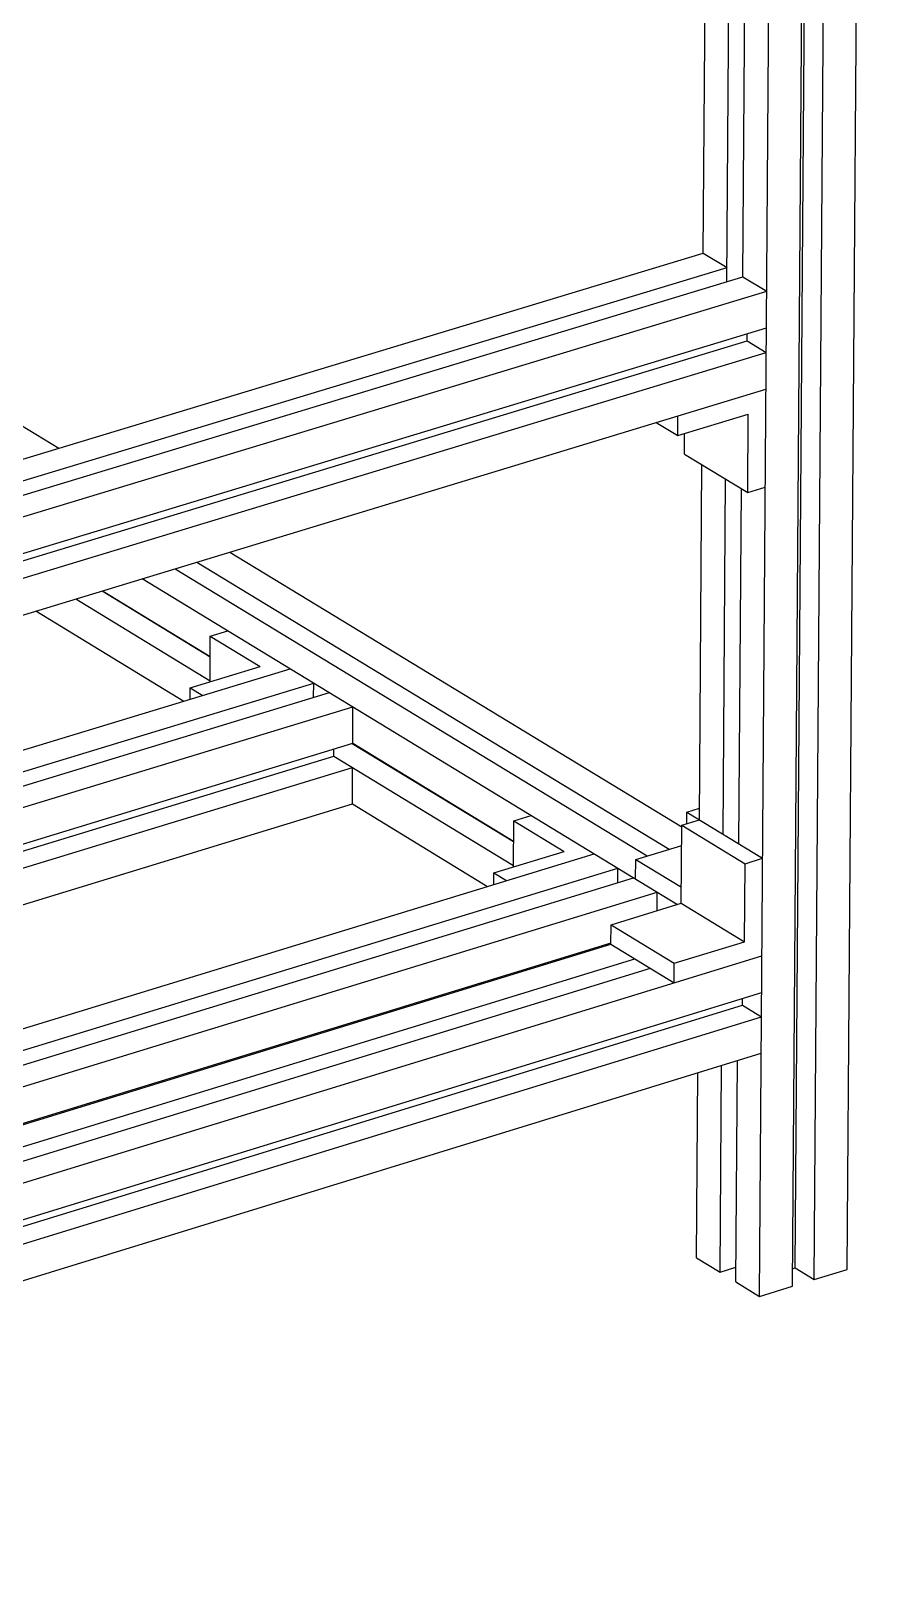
# Model space of a CAD drawing. Header units: millimetres. Extents: x -320 to 323, y -425 to 415.
# Drawn here: x 167.8 to 322.8, y -374.6 to -87.6 of the extents above; entities that cross this region are included whole.
import ezdxf

# ---------------------------------------------------------------- set-up
doc = ezdxf.new("R2010")
doc.units = ezdxf.units.MM
doc.layers.add('VISIBLE', color=7, linetype='Continuous')

msp = doc.modelspace()

# ---------------------------------------------------------------- linework, layer by layer
at = {"layer": 'VISIBLE'}
for p, q in [((309.02, -316.01), (313.12, 248.41)), ((318.59, -316.28), (322.81, 248.16)), ((308.48, -319.41), (312.57, 245.17)), ((312.52, -318.16), (316.67, 246.37)), ((302.41, -321.28), (306.42, 243.38)), ((292.02, -128.58), (292.71, -27.19)), ((296.39, -133.87), (297.11, -29.8)), ((299.33, -132.98), (300.04, -31.54)), ((54.66, -92.79), (172.94, -164.64)), ((-16.54, -222.02), (292.02, -128.58)), ((292.02, -128.58), (296.41, -131.22)), ((-16.54, -226.02), (296.41, -131.22)), ((-16.54, -228.69), (299.33, -132.98)), ((299.33, -132.98), (303.73, -135.61)), ((-16.54, -232.7), (303.73, -135.61)), ((-16.54, -239.54), (303.68, -142.4)), ((300.13, -144.81), (300.14, -143.48)), ((303.68, -142.4), (303.68, -142.4)), ((-16.54, -240.89), (300.13, -144.81)), ((300.13, -144.81), (303.65, -146.93)), ((-16.54, -244.1), (303.65, -146.93)), ((-16.53, -250.94), (303.6, -153.71)), ((303.6, -153.71), (303.6, -153.71)), ((283.33, -159.87), (287.32, -162.27)), ((287.32, -162.27), (300.32, -158.32)), ((287.32, -162.27), (287.34, -158.65)), ((287.34, -158.65), (287.34, -158.65)), ((300.22, -172.78), (300.32, -158.32)), ((300.32, -158.32), (300.32, -158.32)), ((288.52, -165.73), (288.55, -161.89)), ((288.52, -165.73), (300.22, -172.78)), ((288.52, -165.73), (288.52, -165.73)), ((291.3, -233.27), (291.75, -167.67)), ((295.68, -235.93), (296.13, -170.32)), ((298.6, -237.7), (299.06, -172.08)), ((300.22, -172.78), (303.47, -171.79)), ((303.47, -171.79), (303.47, -171.79)), ((198.45, -185.65), (285.71, -238.69)), ((204.5, -183.81), (288.06, -234.57)), ((188.35, -188.71), (287.25, -248.88)), ((194.41, -186.87), (281.67, -239.93)), ((180.91, -190.97), (200.9, -203.14)), ((180.98, -190.95), (200.9, -203.08)), ((168.71, -194.68), (196.04, -211.34)), ((176.07, -192.45), (200.88, -207.56)), ((200.88, -207.75), (200.92, -199.31)), ((200.92, -199.31), (204.15, -198.32)), ((200.92, -199.31), (210.15, -204.93)), ((204.15, -198.32), (204.15, -198.32)), ((-16.52, -276.06), (215.7, -205.35)), ((197.21, -208.87), (210.15, -204.93)), ((210.15, -204.93), (210.15, -204.93)), ((215.7, -205.35), (215.7, -205.35)), ((-16.52, -280.05), (220.03, -207.99)), ((197.2, -210.98), (197.21, -208.87)), ((197.21, -208.87), (199.52, -210.27)), ((220.02, -210.63), (220.03, -207.99)), ((-16.52, -282.71), (222.92, -209.74)), ((199.52, -210.27), (199.52, -210.27)), ((222.92, -209.74), (222.92, -209.74)), ((-16.52, -286.7), (227.26, -212.38)), ((227.23, -219.11), (227.26, -212.38)), ((-16.52, -293.47), (227.23, -219.11)), ((223.73, -221.48), (223.74, -220.17)), ((227.16, -219.13), (256.96, -237.27)), ((227.23, -219.11), (256.96, -237.21)), ((-16.52, -294.78), (223.73, -221.48)), ((-16.52, -297.98), (227.2, -223.59)), ((223.73, -221.48), (256.94, -241.7)), ((227.17, -230.31), (227.2, -223.59)), ((-16.51, -304.74), (227.17, -230.31)), ((227.17, -230.31), (252.16, -245.54)), ((256.99, -233.43), (260.22, -232.44)), ((260.22, -232.44), (260.22, -232.44)), ((288.95, -233.99), (288.97, -231.85)), ((288.97, -231.85), (291.32, -231.13)), ((288.97, -231.85), (302.98, -240.36)), ((256.93, -241.95), (256.99, -233.43)), ((256.99, -233.43), (266.29, -239.09)), ((287.96, -248.66), (288.06, -234.26)), ((288.06, -234.26), (291.3, -233.27)), ((288.06, -234.26), (299.74, -241.36)), ((279.54, -240.58), (288.03, -237.98)), ((-16.5, -327.8), (271.86, -239.51)), ((253.33, -243.06), (266.29, -239.09)), ((266.29, -239.09), (266.29, -239.09)), ((271.86, -239.51), (271.86, -239.51)), ((279.52, -244.17), (279.54, -240.58)), ((279.54, -240.58), (287.98, -245.71)), ((299.74, -241.36), (302.98, -240.36)), ((-16.5, -331.83), (276.22, -242.17)), ((-16.5, -334.52), (279.13, -243.94)), ((253.31, -245.19), (253.33, -243.06)), ((253.33, -243.06), (255.65, -244.47)), ((276.2, -244.84), (276.22, -242.17)), ((279.13, -243.94), (279.13, -243.94)), ((299.64, -255.77), (299.74, -241.36)), ((-13.19, -337.54), (283.5, -246.6)), ((255.65, -244.47), (255.65, -244.47)), ((279.52, -244.17), (279.52, -244.17)), ((283.48, -250.04), (283.5, -246.6)), ((274.99, -252.64), (287.96, -248.66)), ((287.96, -248.66), (299.64, -255.77)), ((274.96, -256.24), (274.99, -252.64)), ((274.99, -252.64), (286.66, -259.75)), ((-7.95, -342.72), (274.97, -255.95)), ((-7.63, -342.92), (274.96, -256.24)), ((274.96, -256.24), (286.64, -263.35)), ((286.66, -259.75), (299.64, -255.77)), ((-16.49, -356.43), (302.86, -258.37)), ((-3.3, -345.64), (279.34, -258.91)), ((-0.41, -347.45), (282.26, -260.68)), ((286.64, -263.35), (286.66, -259.75)), ((302.86, -258.37), (302.86, -258.37)), ((-16.49, -363.24), (302.81, -265.12)), ((299.27, -267.49), (299.28, -266.2)), ((302.81, -265.12), (302.81, -265.12)), ((-16.49, -364.53), (299.27, -267.49)), ((-16.49, -367.77), (302.78, -269.62)), ((299.27, -267.49), (302.78, -269.62)), ((-16.49, -374.57), (302.73, -276.36)), ((298.03, -318.6), (298.32, -277.72)), ((302.73, -276.36), (302.73, -276.36)), ((290.75, -314.14), (290.98, -279.98)), ((295.12, -316.82), (295.38, -278.62)), ((290.75, -314.14), (295.12, -316.82)), ((290.75, -314.14), (290.75, -314.14)), ((295.12, -316.82), (298.05, -315.91)), ((308.5, -316.17), (309.02, -316.01)), ((309.02, -316.01), (312.52, -318.16)), ((312.52, -318.16), (318.59, -316.28)), ((318.59, -316.28), (318.59, -316.28)), ((298.03, -318.6), (302.41, -321.28)), ((298.03, -318.6), (298.03, -318.6)), ((302.41, -321.28), (308.48, -319.41)), ((308.48, -319.41), (308.48, -319.41))]:
    msp.add_line(p, q, dxfattribs=at)

doc.saveas('drawing.dxf')
